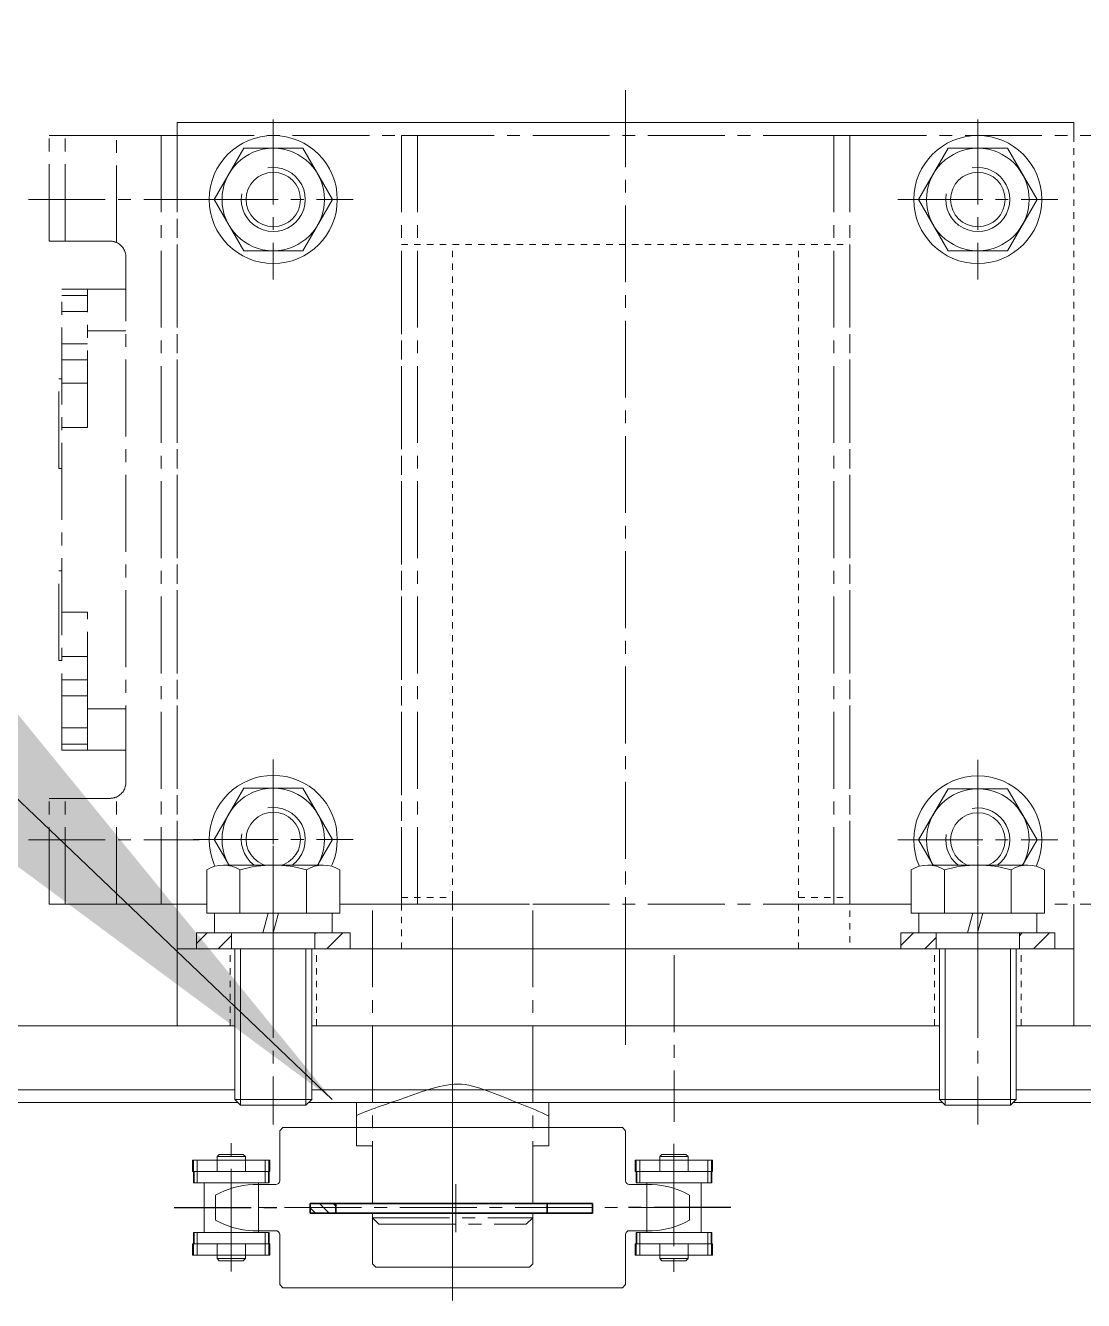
# Model space of a CAD drawing. Header units: millimetres. Extents: x -50460 to 50460, y -35640 to 35640.
# Drawn here: x 32181.4 to 32346.6, y 27731.5 to 27930.6 of the extents above; entities that cross this region are included whole.
import ezdxf

# ---------------------------------------------------------------- set-up
doc = ezdxf.new("R2010")
doc.units = ezdxf.units.MM
doc.set_wipeout_variables(frame=1)
for name, pattern in [('双点画线', [22, 12, -2, 2, -2, 2, -2]), ('点画线', [18, 12, -2, 2, -2]), ('虚线', [2, 1, -1])]:
    doc.linetypes.add(name, pattern=pattern)
for name, color, linetype, lineweight in [('7', 30, '双点画线', 18), ('EB0', 7, 'Continuous', 15), ('中心线层', 1, '点画线', 18), ('剖面线层', 6, 'Continuous', 18), ('尺寸线层', 4, 'Continuous', 18), ('粗实线层', 7, 'Continuous', 15), ('粗实线层_1', 7, 'Continuous', 15), ('细实线层', 3, 'Continuous', 18), ('虚线层', 100, '虚线', 18)]:
    doc.layers.add(name, color=color, linetype=linetype, lineweight=lineweight)
pattern_1 = [(45, (0, 0), (-2.1213, 2.1213), [])]

# ---------------------------------------------------------------- blocks, each defined once
blk = doc.blocks.new('*X776')
at = {"layer": '中心线层'}
for p, q in [((0, 170), (2.5, 170)), ((0, 153.5), (0, 170)), ((2.5, 170), (10.5, 170)), ((2.5, 153.5), (2.5, 170)), ((10.5, 170), (17.5, 170)), ((10.5, 153.29), (10.5, 170)), ((17.5, 170), (20, 170)), ((17.5, 50), (17.5, 170)), ((20, 170), (55, 170)), ((20, 50), (20, 170)), ((55, 170), (57.5, 170)), ((55, 50), (55, 170)), ((57.5, 170), (122.5, 170)), ((57.5, 50), (57.5, 170)), ((122.5, 170), (125, 170)), ((122.5, 50), (122.5, 170)), ((125, 170), (163, 170)), ((125, 50), (125, 170)), ((35, 151.5), (35, 168.5)), ((145, 151.5), (145, 168.5)), ((31.23, 164), (33, 164)), ((31.84, 164.5), (38.16, 164.5)), ((33, 160), (33, 164)), ((26.5, 160), (43.5, 160)), ((29.5, 160), (40.5, 160)), ((136.5, 160), (153.5, 160)), ((139.5, 160), (150.5, 160)), ((0, 153.5), (9.5, 153.5)), ((9.59, 153.5), (9.5, 153.5)), ((9.68, 153.49), (9.59, 153.5)), ((9.77, 153.49), (9.68, 153.49)), ((9.86, 153.47), (9.77, 153.49)), ((9.96, 153.46), (9.86, 153.47)), ((10.05, 153.44), (9.96, 153.46)), ((10.14, 153.42), (10.05, 153.44)), ((10.23, 153.39), (10.14, 153.42)), ((10.32, 153.36), (10.23, 153.39)), ((10.41, 153.33), (10.32, 153.36)), ((10.5, 153.29), (10.41, 153.33)), ((12, 69), (12, 151)), ((2, 146), (12, 146)), ((2, 74), (2, 146)), ((6, 124.41), (6, 146)), ((2, 145.02), (6, 145.02)), ((2, 142.51), (6, 142.51)), ((6, 139.5), (12, 139.5)), ((2, 137.49), (6, 137.49)), ((2, 134.98), (6, 134.98)), ((1.5, 132), (2, 132)), ((1.5, 118), (1.5, 132)), ((2, 131.34), (6, 131.34)), ((2, 124.41), (6, 124.41)), ((1.5, 118), (2, 118)), ((1.5, 102), (2, 102)), ((1.5, 88), (1.5, 102)), ((2, 95.59), (6, 95.59)), ((6, 80.5), (6, 95.59)), ((1.5, 88), (2, 88)), ((2, 88.66), (6, 88.66)), ((2, 85.02), (6, 85.02)), ((2, 82.51), (6, 82.51)), ((6, 80.5), (12, 80.5)), ((6, 74), (6, 80.5)), ((2, 77.49), (6, 77.49)), ((2, 74.98), (6, 74.98)), ((2, 74), (12, 74)), ((35, 51.5), (35, 68.5)), ((145, 51.5), (145, 68.5)), ((0, 66.5), (9.5, 66.5)), ((0, 50), (0, 66.5)), ((2.5, 50), (2.5, 66.5)), ((9.5, 66.5), (9.59, 66.5)), ((9.59, 66.5), (9.68, 66.51)), ((9.68, 66.51), (9.77, 66.51)), ((9.77, 66.51), (9.86, 66.53)), ((9.86, 66.53), (9.96, 66.54)), ((9.96, 66.54), (10.05, 66.56)), ((10.05, 66.56), (10.14, 66.58)), ((10.14, 66.58), (10.23, 66.61)), ((10.23, 66.61), (10.32, 66.64)), ((10.32, 66.64), (10.41, 66.67)), ((10.41, 66.67), (10.5, 66.71)), ((10.5, 50), (10.5, 66.71)), ((26.5, 60), (43.5, 60)), ((29.5, 60), (40.5, 60)), ((33, 56), (33, 60)), ((136.5, 60), (153.5, 60)), ((139.5, 60), (150.5, 60)), ((31.23, 56), (33, 56)), ((31.84, 55.5), (38.16, 55.5)), ((63, 0), (63, 52.5)), ((0, 50), (2.5, 50)), ((2.5, 50), (10.5, 50)), ((10.5, 50), (17.5, 50)), ((17.5, 50), (20, 50)), ((20, 50), (55, 50)), ((47, 50), (63, 50)), ((50.5, 1), (50.5, 50)), ((55, 50), (57.5, 50)), ((57.5, 50), (122.5, 50)), ((63, 50), (79, 50)), ((75.5, 1), (75.5, 50)), ((122.5, 50), (125, 50)), ((125, 50), (163, 50)), ((63, 22), (63, 7.75)), ((51.5, 0), (50.5, 1)), ((50.5, 1), (75.5, 1)), ((51.5, 0), (74.5, 0)), ((74.5, 0), (75.5, 1))]:
    blk.add_line(p, q, dxfattribs=at)
at = {"layer": '中心线层', "linetype": '点画线', "lineweight": 18}
for p, q in [((-3.23, 160), (23.43, 160)), ((-3.23, 60), (23.43, 60))]:
    blk.add_line(p, q, dxfattribs=at)
at = {"layer": '中心线层'}
for centre in [(35, 160), (145, 160), (35, 60), (145, 60)]:
    blk.add_circle(centre, 5.5, dxfattribs=at)
for centre, start, end in [((9.5, 151), 0, 66.4218), ((9.5, 69), 293.5782, 0)]:
    blk.add_arc(centre, 2.5, start, end, dxfattribs=at)
blk = doc.blocks.new('*X777')
at = {"layer": '中心线层', "linetype": '点画线', "lineweight": 18}
for p, q in [((365.4, 0), (365.4, -51.7)), ((365.4, -14.28), (365.4, -50.1))]:
    blk.add_line(p, q, dxfattribs=at)
at = {"layer": '中心线层'}
for p, q in [((400, 0), (400, -26)), ((365.4, -48.8), (365.4, -47.9))]:
    blk.add_line(p, q, dxfattribs=at)
at = {"layer": '尺寸线层', "linetype": 'ByBlock', "lineweight": -2, "ltscale": 0.2}
blk.add_open_spline([(380.4, -25.11), (377.66, -23.77), (373.35, -22.2), (365.94, -19.17), (358.46, -22.21), (352.94, -23.88), (350.4, -25)], degree=3, knots=[0, 0, 0, 0, 1197.149726, 1820.186104, 3043.215525, 4130.510324, 4130.510324, 4130.510324, 4130.510324], dxfattribs=at)
at = {"layer": '粗实线层'}
for p, q in [((800, -11), (0, -11)), ((252.5, -23), (547.5, -23)), ((350.4, -29.75), (350.4, -23)), ((350.4, -23), (355.74, -23)), ((375.52, -23), (380.4, -23)), ((380.4, -29.75), (380.4, -23)), ((352.9, -48.2), (353.4, -48.7)), ((353.4, -48.7), (377.4, -48.7)), ((377.9, -48.2), (377.4, -48.7))]:
    blk.add_line(p, q, dxfattribs=at)
for centre, start, end in [((352.7, -29.95), 359.9999, 90), ((378.1, -29.95), 90, 180)]:
    blk.add_arc(centre, 0.2, start, end, dxfattribs=at)
at = {"layer": '粗实线层_1'}
for p, q in [((350.4, -29.75), (352.7, -29.75)), ((378.1, -29.75), (380.4, -29.75)), ((352.9, -29.9), (352.9, -48.2)), ((377.9, -29.9), (377.9, -48.2))]:
    blk.add_line(p, q, dxfattribs=at)
blk = doc.blocks.new('*X779')
at = {"layer": '剖面线层', "linetype": 'Continuous', "lineweight": 18}
h = blk.add_hatch(dxfattribs=at)
h.set_pattern_fill('无图案', color=256, scale=1.5, angle=135, style=0, pattern_type=0)
h.set_pattern_definition([(135, (0, 0), (-1.06066, -1.06066), [])])
h.paths.add_polyline_path([(-18.75, 0), (-22.25, 0), (-22.75, 0), (-22.75, -1.5), (-18.75, -1.5)], flags=0)
at = {"layer": '中心线层'}
blk.add_line((0, 3), (0, -4.5), dxfattribs=at)
at = {"layer": '粗实线层', "linetype": 'Continuous', "lineweight": 35}
for p, q in [((-22.75, 0), (21.34, 0)), ((-22.75, 0), (-22.75, -1.5)), ((-18.75, 0), (-18.75, -1.5)), ((14.24, 0), (14.24, -1.5)), ((21.34, 0), (21.34, -1.5)), ((-22.75, -1.5), (21.34, -1.5))]:
    blk.add_line(p, q, dxfattribs=at)
blk = doc.blocks.new('*X780')
at = {"layer": '7'}
for p, q in [((-8.9, 0), (-8.9, 20.27)), ((-10.78, 18.27), (-11.13, 17.92)), ((-10.78, 18.27), (-7.04, 18.27)), ((-6.68, 17.92), (-7.04, 18.27)), ((-14.94, 17.38), (-14.94, 15.61)), ((-14.94, 17.38), (-11.13, 17.38)), ((-14.79, 17.38), (-14.79, 15.61)), ((-14.22, 15.61), (-14.22, 17.38)), ((-11.13, 17.92), (-11.13, 15.61)), ((-6.68, 17.92), (-11.13, 17.92)), ((-11.13, 17.38), (-6.68, 17.38)), ((-6.68, 15.61), (-6.68, 17.92)), ((-6.68, 17.38), (-2.87, 17.38)), ((-3.59, 17.38), (-3.59, 15.61)), ((-3.02, 17.38), (-3.02, 15.61)), ((-2.87, 15.61), (-2.87, 17.38)), ((-14.94, 15.61), (-14.81, 15.61)), ((-14.81, 15.61), (-14.81, 13.83)), ((-14.81, 15.61), (-3, 15.61)), ((-14.71, 15.61), (-14.71, 13.83)), ((-14.22, 13.83), (-14.22, 15.61)), ((-3.59, 15.61), (-3.59, 13.83)), ((-3.1, 15.61), (-3.1, 13.83)), ((-3, 13.83), (-3, 15.61)), ((-3, 15.61), (-2.87, 15.61)), ((-14.81, 13.83), (-3, 13.83)), ((-13.16, 13.83), (-13.16, 6.08)), ((-4.65, 6.08), (-4.65, 13.83)), ((-14.81, 6.08), (-14.81, 4.31)), ((-14.81, 6.08), (-3, 6.08)), ((-14.71, 4.31), (-14.71, 6.08)), ((-14.22, 4.31), (-14.22, 6.08)), ((-3.59, 6.08), (-3.59, 4.31)), ((-3.1, 4.31), (-3.1, 6.08)), ((-3, 4.31), (-3, 6.08)), ((-14.94, 4.31), (-14.94, 2.53)), ((-14.94, 4.31), (-14.81, 4.31)), ((-14.81, 4.31), (-3, 4.31)), ((-14.79, 4.31), (-14.79, 2.53)), ((-14.22, 2.53), (-14.22, 4.31)), ((-11.13, 4.31), (-11.13, 2)), ((-6.68, 2), (-6.68, 4.31)), ((-3.59, 4.31), (-3.59, 2.53)), ((-3.02, 4.31), (-3.02, 2.53)), ((-3, 4.31), (-2.87, 4.31)), ((-2.87, 2.53), (-2.87, 4.31)), ((-14.94, 2.53), (-11.13, 2.53)), ((-11.13, 2.53), (-6.68, 2.53)), ((-11.13, 2), (-10.78, 1.64)), ((-11.13, 2), (-8.9, 2)), ((-8.9, 2), (-6.68, 2)), ((-7.04, 1.64), (-6.68, 2)), ((-6.68, 2.53), (-2.87, 2.53)), ((-8.9, 1.64), (-10.78, 1.64)), ((-7.04, 1.64), (-8.9, 1.64))]:
    blk.add_line(p, q, dxfattribs=at)
at = {"layer": '7', "linetype": '双点画线', "lineweight": 25}
blk.add_line((-17.81, 9.96), (0, 9.96), dxfattribs=at)
blk = doc.blocks.new('*X781')
at = {"layer": '7'}
for p, q in [((8.9, 0), (8.9, -20.27)), ((7.04, -1.64), (6.68, -2)), ((7.04, -1.64), (8.9, -1.64)), ((8.9, -1.64), (10.78, -1.64)), ((11.13, -2), (10.78, -1.64)), ((2.87, -2.53), (2.87, -4.31)), ((6.68, -2.53), (2.87, -2.53)), ((3.02, -4.31), (3.02, -2.53)), ((3.59, -4.31), (3.59, -2.53)), ((6.68, -2), (6.68, -4.31)), ((8.9, -2), (6.68, -2)), ((11.13, -2.53), (6.68, -2.53)), ((11.13, -2), (8.9, -2)), ((11.13, -4.31), (11.13, -2)), ((14.94, -2.53), (11.13, -2.53)), ((14.22, -2.53), (14.22, -4.31)), ((14.79, -4.31), (14.79, -2.53)), ((14.94, -4.31), (14.94, -2.53)), ((3, -4.31), (2.87, -4.31)), ((3, -4.31), (3, -6.08)), ((14.81, -4.31), (3, -4.31)), ((3.1, -4.31), (3.1, -6.08)), ((3.59, -6.08), (3.59, -4.31)), ((14.22, -4.31), (14.22, -6.08)), ((14.71, -4.31), (14.71, -6.08)), ((14.81, -6.08), (14.81, -4.31)), ((14.94, -4.31), (14.81, -4.31)), ((14.81, -6.08), (3, -6.08)), ((4.65, -6.08), (4.65, -13.83)), ((13.16, -13.83), (13.16, -6.08)), ((3, -13.83), (3, -15.61)), ((14.81, -13.83), (3, -13.83)), ((3.1, -15.61), (3.1, -13.83)), ((3.59, -15.61), (3.59, -13.83)), ((14.22, -13.83), (14.22, -15.61)), ((14.71, -15.61), (14.71, -13.83)), ((14.81, -15.61), (14.81, -13.83)), ((2.87, -15.61), (2.87, -17.38)), ((3, -15.61), (2.87, -15.61)), ((14.81, -15.61), (3, -15.61)), ((3.02, -17.38), (3.02, -15.61)), ((3.59, -17.38), (3.59, -15.61)), ((6.68, -15.61), (6.68, -17.92)), ((11.13, -17.92), (11.13, -15.61)), ((14.22, -15.61), (14.22, -17.38)), ((14.79, -17.38), (14.79, -15.61)), ((14.94, -15.61), (14.81, -15.61)), ((14.94, -17.38), (14.94, -15.61)), ((6.68, -17.38), (2.87, -17.38)), ((11.13, -17.38), (6.68, -17.38)), ((6.68, -17.92), (7.04, -18.27)), ((6.68, -17.92), (11.13, -17.92)), ((10.78, -18.27), (11.13, -17.92)), ((14.94, -17.38), (11.13, -17.38)), ((10.78, -18.27), (7.04, -18.27))]:
    blk.add_line(p, q, dxfattribs=at)
at = {"layer": '7', "linetype": '双点画线', "lineweight": 25}
blk.add_line((17.81, -9.96), (0, -9.96), dxfattribs=at)
blk = doc.blocks.new('*X782')
at = {"layer": 'EB0'}
for p, q in [((-66.76, -3.18), (-66.76, -10.98)), ((-66.26, -2.68), (-13.26, -2.68)), ((-12.76, -10.98), (-12.76, -3.18)), ((-70.92, -11.58), (-67.36, -11.58)), ((-70.06, -18.78), (-70.06, -11.58)), ((-12.16, -11.58), (-8.6, -11.58)), ((-9.46, -18.78), (-9.46, -11.58)), ((-67.36, -18.78), (-70.92, -18.78)), ((-66.76, -27.18), (-66.76, -19.38)), ((-12.76, -19.38), (-12.76, -27.18)), ((-8.6, -18.78), (-12.16, -18.78)), ((-66.26, -27.68), (-13.26, -27.68))]:
    blk.add_line(p, q, dxfattribs=at)
for centre, start, end in [((-67.36, -10.98), 270, 0), ((-12.16, -10.98), 180, 270), ((-67.36, -19.38), 360, 90), ((-12.16, -19.38), 90, 180)]:
    blk.add_arc(centre, 0.6, start, end, dxfattribs=at)
at = {"layer": '中心线层'}
for p, q in [((-39.76, 0), (-39.76, -29.68)), ((0, -15.18), (-80.03, -15.18))]:
    blk.add_line(p, q, dxfattribs=at)
at = {"layer": '中心线层', "linetype": '点画线', "lineweight": 18}
for p, q in [((-74.32, -20.66), (-74.32, -10.04)), ((-5.2, -20.66), (-5.2, -10.04))]:
    blk.add_line(p, q, dxfattribs=at)
at = {"layer": '粗实线层_1'}
for p, q in [((-66.26, -2.68), (-66.76, -3.18)), ((-12.76, -3.18), (-13.26, -2.68)), ((-76.76, -17.13), (-76.76, -13.23)), ((-2.76, -17.13), (-2.76, -13.23)), ((-66.26, -27.68), (-66.76, -27.18)), ((-12.76, -27.18), (-13.26, -27.68))]:
    blk.add_line(p, q, dxfattribs=at)
for centre, start, end in [((-70.48, -24.27), 91.9478, 119.6084), ((-9.03, -24.27), 60.3916, 88.0522), ((-70.48, -6.09), 240.3916, 268.0522), ((-9.03, -6.09), 271.9478, 299.6084)]:
    blk.add_arc(centre, 12.7, start, end, dxfattribs=at)
blk = doc.blocks.new('*X786')
at = {"layer": '中心线层'}
for p, q in [((70, 149.07), (70, 12)), ((15, 140.5), (15, 123.5)), ((125, 140.5), (125, 123.5)), ((23.5, 132), (6.5, 132)), ((133.5, 132), (116.5, 132)), ((15, 40.5), (15, 23.5)), ((125, 40.5), (125, 23.5)), ((23.5, 32), (6.5, 32)), ((133.5, 32), (116.5, 32)), ((70, 0), (70, 18))]:
    blk.add_line(p, q, dxfattribs=at)
at = {"layer": '中心线层', "linetype": '点画线', "lineweight": 18}
for p, q in [((15, 0.59), (15, 17.29)), ((125, 0.59), (125, 17.29))]:
    blk.add_line(p, q, dxfattribs=at)
at = {"layer": '粗实线层'}
for p, q in [((0, 144), (140, 144)), ((0, 144), (0, 142)), ((140, 144), (140, 142)), ((0, 3), (0, 22)), ((140, 22), (140, 3)), ((0, 15), (140, 15)), ((140, 3), (0, 3))]:
    blk.add_line(p, q, dxfattribs=at)
at = {"layer": '虚线层', "linetype": '虚线', "lineweight": 18}
for p, q in [((0, 22), (0, 142)), ((140, 142), (140, 22)), ((35, 15), (35, 125)), ((35, 125), (105, 125)), ((43, 15), (43, 125)), ((97, 15), (97, 125)), ((105, 125), (105, 15)), ((35, 23), (43, 23)), ((97, 23), (105, 23)), ((8.25, 3), (8.25, 15)), ((21.75, 3), (21.75, 15)), ((118.25, 3), (118.25, 15)), ((131.75, 3), (131.75, 15))]:
    blk.add_line(p, q, dxfattribs=at)
for centre in [(15, 132), (125, 132), (15, 32), (125, 32)]:
    blk.add_circle(centre, 5.5, dxfattribs=at)
blk = doc.blocks.new('*X787')
at = {"layer": '中心线层', "color": 1, "linetype": '点画线', "lineweight": 18}
for p, q in [((0, -12.5), (0, 12.5)), ((-12.5, 0), (12.5, 0))]:
    blk.add_line(p, q, dxfattribs=at)
at = {"layer": '粗实线层_1'}
for radius in [10, 5.25]:
    blk.add_circle((0, 0), radius, dxfattribs=at)
blk = doc.blocks.new('*X788')
at = {"layer": '中心线层', "linetype": '点画线', "lineweight": 18}
for p, q in [((0, 11.24), (0, -11.24)), ((-11.24, 0), (11.24, 0))]:
    blk.add_line(p, q, dxfattribs=at)
at = {"layer": '粗实线层_1'}
for p, q in [((-9.24, 0), (-4.62, 8)), ((4.62, 8), (-4.62, 8)), ((9.24, 0), (4.62, 8)), ((-9.24, 0), (-4.62, -8)), ((9.24, 0), (4.62, -8)), ((4.62, -8), (-4.62, -8))]:
    blk.add_line(p, q, dxfattribs=at)
for radius in [8, 4.25]:
    blk.add_circle((0, 0), radius, dxfattribs=at)
at = {"layer": '细实线层'}
blk.add_arc((0, 0), 5, 170, 100, dxfattribs=at)
blk = doc.blocks.new('*X789')
at = {"layer": '中心线层', "color": 1, "linetype": '点画线', "lineweight": 18}
for p, q in [((0, -12.5), (0, 12.5)), ((-12.5, 0), (12.5, 0))]:
    blk.add_line(p, q, dxfattribs=at)
at = {"layer": '粗实线层_1'}
for radius in [10, 5.25]:
    blk.add_circle((0, 0), radius, dxfattribs=at)
blk = doc.blocks.new('*X790')
at = {"layer": '中心线层', "linetype": '点画线', "lineweight": 18}
for p, q in [((0, 11.24), (0, -11.24)), ((-11.24, 0), (11.24, 0))]:
    blk.add_line(p, q, dxfattribs=at)
at = {"layer": '粗实线层_1'}
for p, q in [((-9.24, 0), (-4.62, 8)), ((4.62, 8), (-4.62, 8)), ((9.24, 0), (4.62, 8)), ((-9.24, 0), (-4.62, -8)), ((9.24, 0), (4.62, -8)), ((4.62, -8), (-4.62, -8))]:
    blk.add_line(p, q, dxfattribs=at)
for radius in [8, 4.25]:
    blk.add_circle((0, 0), radius, dxfattribs=at)
at = {"layer": '细实线层'}
blk.add_arc((0, 0), 5, 170, 100, dxfattribs=at)
blk = doc.blocks.new('*X791')
at = {"layer": '中心线层', "color": 1, "linetype": '点画线', "lineweight": 18}
for p, q in [((0, -12.5), (0, 12.5)), ((-12.5, 0), (12.5, 0))]:
    blk.add_line(p, q, dxfattribs=at)
at = {"layer": '粗实线层_1'}
for radius in [10, 5.25]:
    blk.add_circle((0, 0), radius, dxfattribs=at)
blk = doc.blocks.new('*X792')
at = {"layer": '中心线层', "linetype": '点画线', "lineweight": 18}
for p, q in [((0, 11.24), (0, -11.24)), ((-11.24, 0), (11.24, 0))]:
    blk.add_line(p, q, dxfattribs=at)
at = {"layer": '粗实线层_1'}
for p, q in [((-9.24, 0), (-4.62, 8)), ((4.62, 8), (-4.62, 8)), ((9.24, 0), (4.62, 8)), ((-9.24, 0), (-4.62, -8)), ((9.24, 0), (4.62, -8)), ((4.62, -8), (-4.62, -8))]:
    blk.add_line(p, q, dxfattribs=at)
for radius in [8, 4.25]:
    blk.add_circle((0, 0), radius, dxfattribs=at)
at = {"layer": '细实线层'}
blk.add_arc((0, 0), 5, 170, 100, dxfattribs=at)
blk = doc.blocks.new('*X793')
at = {"layer": '中心线层', "color": 1, "linetype": '点画线', "lineweight": 18}
for p, q in [((0, -12.5), (0, 12.5)), ((-12.5, 0), (12.5, 0))]:
    blk.add_line(p, q, dxfattribs=at)
at = {"layer": '粗实线层_1'}
for radius in [10, 5.25]:
    blk.add_circle((0, 0), radius, dxfattribs=at)
blk = doc.blocks.new('*X794')
at = {"layer": '中心线层', "linetype": '点画线', "lineweight": 18}
for p, q in [((0, 11.24), (0, -11.24)), ((-11.24, 0), (11.24, 0))]:
    blk.add_line(p, q, dxfattribs=at)
at = {"layer": '粗实线层_1'}
for p, q in [((-9.24, 0), (-4.62, 8)), ((4.62, 8), (-4.62, 8)), ((9.24, 0), (4.62, 8)), ((-9.24, 0), (-4.62, -8)), ((9.24, 0), (4.62, -8)), ((4.62, -8), (-4.62, -8))]:
    blk.add_line(p, q, dxfattribs=at)
for radius in [8, 4.25]:
    blk.add_circle((0, 0), radius, dxfattribs=at)
at = {"layer": '细实线层'}
blk.add_arc((0, 0), 5, 170, 100, dxfattribs=at)
blk = doc.blocks.new('*X795')
at = {"layer": '中心线层', "linetype": '点画线', "lineweight": 18}
blk.add_line((0, 10.5), (0, -33), dxfattribs=at)
at = {"layer": '粗实线层'}
for p, q in [((-10.39, 6.73), (-10.39, 0)), ((7.79, 7.5), (-7.79, 7.5)), ((-5.2, 6.73), (-5.2, 0)), ((5.2, 6.73), (5.2, 0)), ((10.39, 6.73), (10.39, 0)), ((10.39, 0), (-10.39, 0)), ((6, 0), (-6, 0)), ((-6, 0), (-6, -29.1)), ((6, 0), (6, -29.1)), ((6, -1.75), (-6, -1.75)), ((-5.1, -30), (-6, -29.1)), ((6, -29.1), (-6, -29.1)), ((5.1, -30), (6, -29.1)), ((5.1, -30), (-5.1, -30))]:
    blk.add_line(p, q, dxfattribs=at)
for centre, radius, start, end in [((-7.79, 2.71), 4.79, 57.1328, 122.8672), ((0, -10.5), 18, 73.2213, 106.7787), ((7.79, 2.71), 4.79, 57.1328, 122.8672)]:
    blk.add_arc(centre, radius, start, end, dxfattribs=at)
at = {"layer": '细实线层'}
for p, q in [((-6, 0), (-5.1, -1.75)), ((6, 0), (5.1, -1.75)), ((-5.1, -1.75), (-5.1, -30)), ((5.1, -1.75), (5.1, -30))]:
    blk.add_line(p, q, dxfattribs=at)
blk = doc.blocks.new('*X796')
at = {"layer": '中心线层', "linetype": '点画线', "lineweight": 18}
blk.add_line((0, 3), (0, -6.1), dxfattribs=at)
at = {"layer": '粗实线层_1'}
for p, q in [((-9.2, 0), (9.2, 0)), ((-9.2, 0), (-9.2, -3.1)), ((-0.8, 0), (-1.63, -3.1)), ((0.8, 0), (0.69, -0.4)), ((9.2, 0), (9.2, -3.1)), ((0.69, -0.4), (-0.03, -3.1)), ((-9.2, -3.1), (9.2, -3.1))]:
    blk.add_line(p, q, dxfattribs=at)
blk = doc.blocks.new('*X797')
at = {"layer": '剖面线层', "linetype": 'Continuous', "lineweight": 18}
h = blk.add_hatch(dxfattribs=at)
h.set_pattern_fill('无图案', color=256, scale=3, angle=45, style=0, pattern_type=0)
h.set_pattern_definition(pattern_1)
h.paths.add_polyline_path([(-12, 0), (-12, -1.25), (-12, -2.5), (-6.5, -2.5), (-6.5, 0)], flags=0)
h = blk.add_hatch(dxfattribs=at)
h.set_pattern_fill('无图案', color=256, scale=3, angle=45, style=0, pattern_type=0)
h.set_pattern_definition(pattern_1)
h.paths.add_polyline_path([(6.5, 0), (6.5, -1.25), (6.5, -2.5), (12, -2.5), (12, 0)], flags=0)
at = {"layer": '中心线层', "color": 1, "linetype": '点画线', "lineweight": 18}
blk.add_line((0, 6), (0, -8.5), dxfattribs=at)
at = {"layer": '粗实线层_1'}
for p, q in [((12, 0), (-12, 0)), ((-12, 0), (-12, -2.5)), ((-6.5, 0), (-6.5, -2.5)), ((6.5, -2.5), (6.5, 0)), ((12, -2.5), (12, 0)), ((-12, -2.5), (12, -2.5))]:
    blk.add_line(p, q, dxfattribs=at)
blk = doc.blocks.new('*X798')
at = {"layer": '中心线层', "linetype": '点画线', "lineweight": 18}
blk.add_line((0, 10.5), (0, -33), dxfattribs=at)
at = {"layer": '粗实线层'}
for p, q in [((-10.39, 6.73), (-10.39, 0)), ((-7.79, 7.5), (7.79, 7.5)), ((-5.2, 6.73), (-5.2, 0)), ((5.2, 6.73), (5.2, 0)), ((10.39, 6.73), (10.39, 0)), ((-10.39, 0), (10.39, 0)), ((-6, 0), (6, 0)), ((-6, 0), (-6, -29.1)), ((6, 0), (6, -29.1)), ((-6, -1.75), (6, -1.75)), ((-5.1, -30), (-6, -29.1)), ((-6, -29.1), (6, -29.1)), ((5.1, -30), (6, -29.1)), ((-5.1, -30), (5.1, -30))]:
    blk.add_line(p, q, dxfattribs=at)
for centre, radius, start, end in [((-7.79, 2.71), 4.79, 57.1328, 122.8672), ((0, -10.5), 18, 73.2213, 106.7787), ((7.79, 2.71), 4.79, 57.1328, 122.8672)]:
    blk.add_arc(centre, radius, start, end, dxfattribs=at)
at = {"layer": '细实线层'}
for p, q in [((-6, 0), (-5.1, -1.75)), ((6, 0), (5.1, -1.75)), ((-5.1, -1.75), (-5.1, -30)), ((5.1, -1.75), (5.1, -30))]:
    blk.add_line(p, q, dxfattribs=at)
blk = doc.blocks.new('*X799')
at = {"layer": '剖面线层', "linetype": 'Continuous', "lineweight": 18}
h = blk.add_hatch(dxfattribs=at)
h.set_pattern_fill('无图案', color=256, scale=3, angle=45, style=0, pattern_type=0)
h.set_pattern_definition(pattern_1)
h.paths.add_polyline_path([(-12, 0), (-12, -1.25), (-12, -2.5), (-6.5, -2.5), (-6.5, 0)], flags=0)
h = blk.add_hatch(dxfattribs=at)
h.set_pattern_fill('无图案', color=256, scale=3, angle=45, style=0, pattern_type=0)
h.set_pattern_definition(pattern_1)
h.paths.add_polyline_path([(6.5, 0), (6.5, -1.25), (6.5, -2.5), (12, -2.5), (12, 0)], flags=0)
at = {"layer": '中心线层', "color": 1, "linetype": '点画线', "lineweight": 18}
blk.add_line((0, 6), (0, -8.5), dxfattribs=at)
at = {"layer": '粗实线层_1'}
for p, q in [((12, 0), (-12, 0)), ((-12, 0), (-12, -2.5)), ((-6.5, 0), (-6.5, -2.5)), ((6.5, -2.5), (6.5, 0)), ((12, -2.5), (12, 0)), ((-12, -2.5), (12, -2.5))]:
    blk.add_line(p, q, dxfattribs=at)
blk = doc.blocks.new('*X800')
at = {"layer": '中心线层', "linetype": '点画线', "lineweight": 18}
blk.add_line((0, 3), (0, -6.1), dxfattribs=at)
at = {"layer": '粗实线层_1'}
for p, q in [((-9.2, 0), (9.2, 0)), ((-9.2, 0), (-9.2, -3.1)), ((-0.8, 0), (-1.63, -3.1)), ((0.8, 0), (0.69, -0.4)), ((9.2, 0), (9.2, -3.1)), ((0.69, -0.4), (-0.03, -3.1)), ((-9.2, -3.1), (9.2, -3.1))]:
    blk.add_line(p, q, dxfattribs=at)
blk = doc.blocks.new('*X785')
at = {"layer": '粗实线层'}
blk.add_blockref('*X786', (-125, -3), dxfattribs=at)
for points in [[(-100, 129), (-100, 129.05), (-100, 129.11), (-100, 129.16), (-100, 129.21), (-100, 129.26), (-100.01, 129.32), (-100.01, 129.37), (-100.01, 129.42), (-100.01, 129.47), (-100.01, 129.53), (-100.02, 129.58), (-100.02, 129.63), (-100.02, 129.68), (-100.03, 129.74), (-100.03, 129.79), (-100.04, 129.84), (-100.04, 129.9), (-100.04, 129.95), (-100.05, 130), (-100.06, 130.05), (-100.06, 130.1), (-100.07, 130.16), (-100.07, 130.21), (-100.08, 130.26), (-100.09, 130.31), (-100.09, 130.37), (-100.1, 130.42), (-100.11, 130.47), (-100.12, 130.52), (-100.12, 130.57), (-100.12, 130.57), (-100.21, 131.04), (-100.32, 131.5), (-100.44, 131.95), (-100.59, 132.4), (-100.76, 132.84), (-100.96, 133.27), (-101.17, 133.69), (-101.4, 134.1), (-101.65, 134.5), (-101.91, 134.88), (-102.2, 135.26), (-102.5, 135.62), (-102.82, 135.96), (-103.16, 136.29), (-103.51, 136.61), (-103.87, 136.9), (-104.25, 137.18), (-104.65, 137.45), (-105.05, 137.69), (-105.46, 137.91), (-105.89, 138.12), (-106.32, 138.3), (-106.76, 138.46), (-107.21, 138.6), (-107.67, 138.72), (-108.13, 138.82), (-108.59, 138.9), (-109.06, 138.96), (-109.53, 138.99), (-110, 139), (-110, 139), (-110.47, 138.99), (-110.94, 138.96), (-111.41, 138.9), (-111.87, 138.82), (-112.33, 138.72), (-112.79, 138.6), (-113.24, 138.46), (-113.68, 138.3), (-114.11, 138.12), (-114.54, 137.91), (-114.95, 137.69), (-115.35, 137.45), (-115.75, 137.18), (-116.13, 136.9), (-116.49, 136.61), (-116.84, 136.29), (-117.18, 135.96), (-117.5, 135.62), (-117.8, 135.26), (-118.09, 134.88), (-118.35, 134.5), (-118.6, 134.1), (-118.83, 133.69), (-119.04, 133.27), (-119.24, 132.84), (-119.41, 132.4), (-119.56, 131.95), (-119.68, 131.5), (-119.79, 131.04), (-119.88, 130.57), (-119.88, 130.57), (-119.88, 130.52), (-119.89, 130.47), (-119.9, 130.42), (-119.91, 130.37), (-119.91, 130.31), (-119.92, 130.26), (-119.93, 130.21), (-119.93, 130.16), (-119.94, 130.1), (-119.94, 130.05), (-119.95, 130), (-119.96, 129.95), (-119.96, 129.9), (-119.96, 129.84), (-119.97, 129.79), (-119.97, 129.74), (-119.98, 129.68), (-119.98, 129.63), (-119.98, 129.58), (-119.99, 129.53), (-119.99, 129.47), (-119.99, 129.42), (-119.99, 129.37), (-119.99, 129.32), (-120, 129.26), (-120, 129.21), (-120, 129.16), (-120, 129.11), (-120, 129.05), (-120, 129), (-120, 129), (-119.99, 128.48), (-119.95, 127.95), (-119.88, 127.44), (-119.78, 126.92), (-119.66, 126.41), (-119.51, 125.91), (-119.34, 125.42), (-119.14, 124.93), (-118.91, 124.46), (-118.66, 124), (-118.39, 123.55), (-118.09, 123.12), (-117.77, 122.71), (-117.43, 122.31), (-117.07, 121.93), (-116.69, 121.57), (-116.29, 121.23), (-115.88, 120.91), (-115.45, 120.61), (-115, 120.34), (-114.54, 120.09), (-114.07, 119.86), (-113.58, 119.66), (-113.09, 119.49), (-112.59, 119.34), (-112.08, 119.22), (-111.56, 119.12), (-111.05, 119.05), (-110.52, 119.01), (-110, 119), (-110, 119), (-109.48, 119.01), (-108.95, 119.05), (-108.44, 119.12), (-107.92, 119.22), (-107.41, 119.34), (-106.91, 119.49), (-106.42, 119.66), (-105.93, 119.86), (-105.46, 120.09), (-105, 120.34), (-104.55, 120.61), (-104.12, 120.91), (-103.71, 121.23), (-103.31, 121.57), (-102.93, 121.93), (-102.57, 122.31), (-102.23, 122.71), (-101.91, 123.12), (-101.61, 123.55), (-101.34, 124), (-101.09, 124.46), (-100.86, 124.93), (-100.66, 125.42), (-100.49, 125.91), (-100.34, 126.41), (-100.22, 126.92), (-100.12, 127.44), (-100.05, 127.95), (-100.01, 128.48)], [(10, 129), (10, 129.05), (10, 129.11), (10, 129.16), (10, 129.21), (10, 129.26), (9.99, 129.32), (9.99, 129.37), (9.99, 129.42), (9.99, 129.47), (9.99, 129.53), (9.98, 129.58), (9.98, 129.63), (9.98, 129.68), (9.97, 129.74), (9.97, 129.79), (9.96, 129.84), (9.96, 129.9), (9.96, 129.95), (9.95, 130), (9.94, 130.05), (9.94, 130.1), (9.93, 130.16), (9.93, 130.21), (9.92, 130.26), (9.91, 130.31), (9.91, 130.37), (9.9, 130.42), (9.89, 130.47), (9.88, 130.52), (9.88, 130.57), (9.88, 130.57), (9.79, 131.04), (9.68, 131.5), (9.56, 131.95), (9.41, 132.4), (9.24, 132.84), (9.04, 133.27), (8.83, 133.69), (8.6, 134.1), (8.35, 134.5), (8.09, 134.88), (7.8, 135.26), (7.5, 135.62), (7.18, 135.96), (6.84, 136.29), (6.49, 136.61), (6.13, 136.9), (5.75, 137.18), (5.35, 137.45), (4.95, 137.69), (4.54, 137.91), (4.11, 138.12), (3.68, 138.3), (3.24, 138.46), (2.79, 138.6), (2.33, 138.72), (1.87, 138.82), (1.41, 138.9), (0.94, 138.96), (0.47, 138.99), (0, 139), (0, 139), (-0.47, 138.99), (-0.94, 138.96), (-1.41, 138.9), (-1.87, 138.82), (-2.33, 138.72), (-2.79, 138.6), (-3.24, 138.46), (-3.68, 138.3), (-4.11, 138.12), (-4.54, 137.91), (-4.95, 137.69), (-5.35, 137.45), (-5.75, 137.18), (-6.13, 136.9), (-6.49, 136.61), (-6.84, 136.29), (-7.18, 135.96), (-7.5, 135.62), (-7.8, 135.26), (-8.09, 134.88), (-8.35, 134.5), (-8.6, 134.1), (-8.83, 133.69), (-9.04, 133.27), (-9.24, 132.84), (-9.41, 132.4), (-9.56, 131.95), (-9.68, 131.5), (-9.79, 131.04), (-9.88, 130.57), (-9.88, 130.57), (-9.88, 130.52), (-9.89, 130.47), (-9.9, 130.42), (-9.91, 130.37), (-9.91, 130.31), (-9.92, 130.26), (-9.93, 130.21), (-9.93, 130.16), (-9.94, 130.1), (-9.94, 130.05), (-9.95, 130), (-9.96, 129.95), (-9.96, 129.9), (-9.96, 129.84), (-9.97, 129.79), (-9.97, 129.74), (-9.98, 129.68), (-9.98, 129.63), (-9.98, 129.58), (-9.99, 129.53), (-9.99, 129.47), (-9.99, 129.42), (-9.99, 129.37), (-9.99, 129.32), (-10, 129.26), (-10, 129.21), (-10, 129.16), (-10, 129.11), (-10, 129.05), (-10, 129), (-10, 129), (-9.99, 128.48), (-9.95, 127.95), (-9.88, 127.44), (-9.78, 126.92), (-9.66, 126.41), (-9.51, 125.91), (-9.34, 125.42), (-9.14, 124.93), (-8.91, 124.46), (-8.66, 124), (-8.39, 123.55), (-8.09, 123.12), (-7.77, 122.71), (-7.43, 122.31), (-7.07, 121.93), (-6.69, 121.57), (-6.29, 121.23), (-5.88, 120.91), (-5.45, 120.61), (-5, 120.34), (-4.54, 120.09), (-4.07, 119.86), (-3.58, 119.66), (-3.09, 119.49), (-2.59, 119.34), (-2.08, 119.22), (-1.56, 119.12), (-1.05, 119.05), (-0.52, 119.01), (0, 119), (0, 119), (0.52, 119.01), (1.05, 119.05), (1.56, 119.12), (2.08, 119.22), (2.59, 119.34), (3.09, 119.49), (3.58, 119.66), (4.07, 119.86), (4.54, 120.09), (5, 120.34), (5.45, 120.61), (5.88, 120.91), (6.29, 121.23), (6.69, 121.57), (7.07, 121.93), (7.43, 122.31), (7.77, 122.71), (8.09, 123.12), (8.39, 123.55), (8.66, 124), (8.91, 124.46), (9.14, 124.93), (9.34, 125.42), (9.51, 125.91), (9.66, 126.41), (9.78, 126.92), (9.88, 127.44), (9.95, 127.95), (9.99, 128.48)], [(-100, 29.09), (-100, 29.15), (-100, 29.2), (-100, 29.25), (-100, 29.31), (-100, 29.36), (-100.01, 29.41), (-100.01, 29.46), (-100.01, 29.52), (-100.01, 29.57), (-100.01, 29.62), (-100.02, 29.67), (-100.02, 29.73), (-100.02, 29.78), (-100.03, 29.83), (-100.03, 29.88), (-100.04, 29.94), (-100.04, 29.99), (-100.04, 30.04), (-100.05, 30.09), (-100.06, 30.15), (-100.06, 30.2), (-100.07, 30.25), (-100.07, 30.3), (-100.08, 30.36), (-100.09, 30.41), (-100.09, 30.46), (-100.1, 30.51), (-100.11, 30.57), (-100.12, 30.62), (-100.12, 30.67), (-100.12, 30.67), (-100.21, 31.13), (-100.32, 31.59), (-100.44, 32.04), (-100.59, 32.49), (-100.76, 32.93), (-100.96, 33.36), (-101.17, 33.78), (-101.4, 34.19), (-101.65, 34.59), (-101.91, 34.98), (-102.2, 35.35), (-102.5, 35.71), (-102.82, 36.06), (-103.16, 36.39), (-103.51, 36.7), (-103.87, 37), (-104.25, 37.28), (-104.65, 37.54), (-105.05, 37.78), (-105.46, 38.01), (-105.89, 38.21), (-106.32, 38.39), (-106.76, 38.56), (-107.21, 38.7), (-107.67, 38.82), (-108.13, 38.92), (-108.59, 39), (-109.06, 39.05), (-109.53, 39.08), (-110, 39.09), (-110, 39.09), (-110.47, 39.08), (-110.94, 39.05), (-111.41, 39), (-111.87, 38.92), (-112.33, 38.82), (-112.79, 38.7), (-113.24, 38.56), (-113.68, 38.39), (-114.11, 38.21), (-114.54, 38.01), (-114.95, 37.78), (-115.35, 37.54), (-115.75, 37.28), (-116.13, 37), (-116.49, 36.7), (-116.84, 36.39), (-117.18, 36.06), (-117.5, 35.71), (-117.8, 35.35), (-118.09, 34.98), (-118.35, 34.59), (-118.6, 34.19), (-118.83, 33.78), (-119.04, 33.36), (-119.24, 32.93), (-119.41, 32.49), (-119.56, 32.04), (-119.68, 31.59), (-119.79, 31.13), (-119.88, 30.67), (-119.88, 30.67), (-119.88, 30.62), (-119.89, 30.57), (-119.9, 30.51), (-119.91, 30.46), (-119.91, 30.41), (-119.92, 30.36), (-119.93, 30.3), (-119.93, 30.25), (-119.94, 30.2), (-119.94, 30.15), (-119.95, 30.09), (-119.96, 30.04), (-119.96, 29.99), (-119.96, 29.94), (-119.97, 29.88), (-119.97, 29.83), (-119.98, 29.78), (-119.98, 29.73), (-119.98, 29.67), (-119.99, 29.62), (-119.99, 29.57), (-119.99, 29.52), (-119.99, 29.46), (-119.99, 29.41), (-120, 29.36), (-120, 29.31), (-120, 29.25), (-120, 29.2), (-120, 29.15), (-120, 29.09), (-120, 29.09), (-119.99, 28.57), (-119.95, 28.05), (-119.88, 27.53), (-119.78, 27.02), (-119.66, 26.51), (-119.51, 26), (-119.34, 25.51), (-119.14, 25.03), (-118.91, 24.56), (-118.66, 24.09), (-118.39, 23.65), (-118.09, 23.22), (-117.77, 22.8), (-117.43, 22.4), (-117.07, 22.02), (-116.69, 21.66), (-116.29, 21.32), (-115.88, 21), (-115.45, 20.71), (-115, 20.43), (-114.54, 20.18), (-114.07, 19.96), (-113.58, 19.76), (-113.09, 19.58), (-112.59, 19.44), (-112.08, 19.31), (-111.56, 19.22), (-111.05, 19.15), (-110.52, 19.11), (-110, 19.09), (-110, 19.09), (-109.48, 19.11), (-108.95, 19.15), (-108.44, 19.22), (-107.92, 19.31), (-107.41, 19.44), (-106.91, 19.58), (-106.42, 19.76), (-105.93, 19.96), (-105.46, 20.18), (-105, 20.43), (-104.55, 20.71), (-104.12, 21), (-103.71, 21.32), (-103.31, 21.66), (-102.93, 22.02), (-102.57, 22.4), (-102.23, 22.8), (-101.91, 23.22), (-101.61, 23.65), (-101.34, 24.09), (-101.09, 24.56), (-100.86, 25.03), (-100.66, 25.51), (-100.49, 26), (-100.34, 26.51), (-100.22, 27.02), (-100.12, 27.53), (-100.05, 28.05), (-100.01, 28.57)], [(10, 29), (10, 29.05), (10, 29.11), (10, 29.16), (10, 29.21), (10, 29.26), (9.99, 29.32), (9.99, 29.37), (9.99, 29.42), (9.99, 29.47), (9.99, 29.53), (9.98, 29.58), (9.98, 29.63), (9.98, 29.68), (9.97, 29.74), (9.97, 29.79), (9.96, 29.84), (9.96, 29.9), (9.96, 29.95), (9.95, 30), (9.94, 30.05), (9.94, 30.1), (9.93, 30.16), (9.93, 30.21), (9.92, 30.26), (9.91, 30.31), (9.91, 30.37), (9.9, 30.42), (9.89, 30.47), (9.88, 30.52), (9.88, 30.57), (9.88, 30.57), (9.79, 31.04), (9.68, 31.5), (9.56, 31.95), (9.41, 32.4), (9.24, 32.84), (9.04, 33.27), (8.83, 33.69), (8.6, 34.1), (8.35, 34.5), (8.09, 34.88), (7.8, 35.26), (7.5, 35.62), (7.18, 35.96), (6.84, 36.29), (6.49, 36.61), (6.13, 36.9), (5.75, 37.18), (5.35, 37.45), (4.95, 37.69), (4.54, 37.91), (4.11, 38.12), (3.68, 38.3), (3.24, 38.46), (2.79, 38.6), (2.33, 38.72), (1.87, 38.82), (1.41, 38.9), (0.94, 38.96), (0.47, 38.99), (0, 39), (0, 39), (-0.47, 38.99), (-0.94, 38.96), (-1.41, 38.9), (-1.87, 38.82), (-2.33, 38.72), (-2.79, 38.6), (-3.24, 38.46), (-3.68, 38.3), (-4.11, 38.12), (-4.54, 37.91), (-4.95, 37.69), (-5.35, 37.45), (-5.75, 37.18), (-6.13, 36.9), (-6.49, 36.61), (-6.84, 36.29), (-7.18, 35.96), (-7.5, 35.62), (-7.8, 35.26), (-8.09, 34.88), (-8.35, 34.5), (-8.6, 34.1), (-8.83, 33.69), (-9.04, 33.27), (-9.24, 32.84), (-9.41, 32.4), (-9.56, 31.95), (-9.68, 31.5), (-9.79, 31.04), (-9.88, 30.57), (-9.88, 30.57), (-9.88, 30.52), (-9.89, 30.47), (-9.9, 30.42), (-9.91, 30.37), (-9.91, 30.31), (-9.92, 30.26), (-9.93, 30.21), (-9.93, 30.16), (-9.94, 30.1), (-9.94, 30.05), (-9.95, 30), (-9.96, 29.95), (-9.96, 29.9), (-9.96, 29.84), (-9.97, 29.79), (-9.97, 29.74), (-9.98, 29.68), (-9.98, 29.63), (-9.98, 29.58), (-9.99, 29.53), (-9.99, 29.47), (-9.99, 29.42), (-9.99, 29.37), (-9.99, 29.32), (-10, 29.26), (-10, 29.21), (-10, 29.16), (-10, 29.11), (-10, 29.05), (-10, 29), (-10, 29), (-9.99, 28.48), (-9.95, 27.95), (-9.88, 27.44), (-9.78, 26.92), (-9.66, 26.41), (-9.51, 25.91), (-9.34, 25.42), (-9.14, 24.93), (-8.91, 24.46), (-8.66, 24), (-8.39, 23.55), (-8.09, 23.12), (-7.77, 22.71), (-7.43, 22.31), (-7.07, 21.93), (-6.69, 21.57), (-6.29, 21.23), (-5.88, 20.91), (-5.45, 20.61), (-5, 20.34), (-4.54, 20.09), (-4.07, 19.86), (-3.58, 19.66), (-3.09, 19.49), (-2.59, 19.34), (-2.08, 19.22), (-1.56, 19.12), (-1.05, 19.05), (-0.52, 19.01), (0, 19), (0, 19), (0.52, 19.01), (1.05, 19.05), (1.56, 19.12), (2.08, 19.22), (2.59, 19.34), (3.09, 19.49), (3.58, 19.66), (4.07, 19.86), (4.54, 20.09), (5, 20.34), (5.45, 20.61), (5.88, 20.91), (6.29, 21.23), (6.69, 21.57), (7.07, 21.93), (7.43, 22.31), (7.77, 22.71), (8.09, 23.12), (8.39, 23.55), (8.66, 24), (8.91, 24.46), (9.14, 24.93), (9.34, 25.42), (9.51, 25.91), (9.66, 26.41), (9.78, 26.92), (9.88, 27.44), (9.95, 27.95), (9.99, 28.48)]]:
    blk.add_wipeout(points).dxf.layer = '粗实线层_1'
at = {"layer": '粗实线层_1'}
for name, p in [('*X787', (-110, 129)), ('*X789', (0, 129)), ('*X793', (-110, 29.09)), ('*X791', (0, 29))]:
    blk.add_blockref(name, p, dxfattribs=at)
for points in [[(-100.76, 129), (-101.59, 130.44), (-101.59, 130.44), (-103.07, 133), (-103.07, 133), (-105.38, 137), (-105.38, 137), (-110, 137), (-110, 137), (-114.62, 137), (-114.62, 137), (-116.93, 133), (-116.93, 133), (-118.41, 130.44), (-118.41, 130.44), (-119.24, 129), (-119.24, 129), (-116.93, 125), (-116.93, 125), (-114.62, 121), (-114.62, 121), (-110, 121), (-110, 121), (-105.38, 121), (-105.38, 121), (-103.07, 125), (-103.07, 125)], [(9.24, 129), (8.41, 130.44), (8.41, 130.44), (6.93, 133), (6.93, 133), (4.62, 137), (4.62, 137), (0, 137), (0, 137), (-4.62, 137), (-4.62, 137), (-6.93, 133), (-6.93, 133), (-8.41, 130.44), (-8.41, 130.44), (-9.24, 129), (-9.24, 129), (-6.93, 125), (-6.93, 125), (-4.62, 121), (-4.62, 121), (0, 121), (0, 121), (4.62, 121), (4.62, 121), (6.93, 125), (6.93, 125)], [(-100.76, 29.09), (-101.59, 30.53), (-101.59, 30.53), (-103.07, 33.09), (-103.07, 33.09), (-105.38, 37.09), (-105.38, 37.09), (-110, 37.09), (-110, 37.09), (-114.62, 37.09), (-114.62, 37.09), (-116.93, 33.09), (-116.93, 33.09), (-118.41, 30.53), (-118.41, 30.53), (-119.24, 29.09), (-119.24, 29.09), (-116.93, 25.09), (-116.93, 25.09), (-114.62, 21.09), (-114.62, 21.09), (-110, 21.09), (-110, 21.09), (-105.38, 21.09), (-105.38, 21.09), (-103.07, 25.09), (-103.07, 25.09)], [(9.24, 29), (8.41, 30.44), (8.41, 30.44), (6.93, 33), (6.93, 33), (4.62, 37), (4.62, 37), (0, 37), (0, 37), (-4.62, 37), (-4.62, 37), (-6.93, 33), (-6.93, 33), (-8.41, 30.44), (-8.41, 30.44), (-9.24, 29), (-9.24, 29), (-6.93, 25), (-6.93, 25), (-4.62, 21), (-4.62, 21), (0, 21), (0, 21), (4.62, 21), (4.62, 21), (6.93, 25), (6.93, 25)]]:
    blk.add_wipeout(points).dxf.layer = '粗实线层_1'
for name, p in [('*X788', (-110, 129)), ('*X790', (0, 129)), ('*X794', (-110, 29.09)), ('*X792', (0, 29))]:
    blk.add_blockref(name, p, dxfattribs=at)
for points in [[(-110, -12.41), (-108.66, -12.41), (-108.66, -12.41), (-104.9, -12.41), (-104.9, -12.41), (-104, -11.51), (-104, -11.51), (-104, 15.84), (-104, 15.84), (-104, 17.59), (-104, 17.59), (-99.61, 17.59), (-99.61, 17.59), (-99.61, 24.33), (-99.61, 24.33), (-99.69, 24.38), (-99.76, 24.42), (-99.84, 24.47), (-99.92, 24.52), (-100, 24.56), (-100.09, 24.6), (-100.17, 24.64), (-100.25, 24.68), (-100.33, 24.71), (-100.42, 24.75), (-100.5, 24.78), (-100.59, 24.81), (-100.68, 24.84), (-100.76, 24.87), (-100.85, 24.9), (-100.94, 24.92), (-101.03, 24.95), (-101.12, 24.97), (-101.21, 24.99), (-101.3, 25.01), (-101.39, 25.02), (-101.48, 25.04), (-101.57, 25.05), (-101.66, 25.06), (-101.75, 25.07), (-101.84, 25.08), (-101.93, 25.09), (-102.02, 25.09), (-102.11, 25.09), (-102.21, 25.09), (-102.21, 25.09), (-108.66, 25.09), (-108.66, 25.09), (-110, 25.09), (-110, 25.09), (-117.79, 25.09), (-117.79, 25.09), (-117.89, 25.09), (-117.98, 25.09), (-118.07, 25.09), (-118.16, 25.08), (-118.25, 25.07), (-118.34, 25.06), (-118.43, 25.05), (-118.52, 25.04), (-118.61, 25.02), (-118.7, 25.01), (-118.79, 24.99), (-118.88, 24.97), (-118.97, 24.95), (-119.06, 24.92), (-119.15, 24.9), (-119.24, 24.87), (-119.32, 24.84), (-119.41, 24.81), (-119.5, 24.78), (-119.58, 24.75), (-119.67, 24.71), (-119.75, 24.68), (-119.83, 24.64), (-119.91, 24.6), (-120, 24.56), (-120.08, 24.52), (-120.16, 24.47), (-120.24, 24.42), (-120.31, 24.38), (-120.39, 24.33), (-120.39, 24.33), (-120.39, 17.59), (-120.39, 17.59), (-116, 17.59), (-116, 17.59), (-116, 15.84), (-116, 15.84), (-116, -11.51), (-116, -11.51), (-115.1, -12.41), (-115.1, -12.41)], [(0, -12.41), (-1.34, -12.41), (-1.34, -12.41), (-5.1, -12.41), (-5.1, -12.41), (-6, -11.51), (-6, -11.51), (-6, 15.84), (-6, 15.84), (-6, 17.59), (-6, 17.59), (-10.39, 17.59), (-10.39, 17.59), (-10.39, 24.33), (-7.79, 25.09), (-7.89, 25.09), (-7.98, 25.09), (-8.07, 25.09), (-8.16, 25.08), (-8.25, 25.07), (-8.34, 25.06), (-8.43, 25.05), (-8.52, 25.04), (-8.61, 25.02), (-8.7, 25.01), (-8.79, 24.99), (-8.88, 24.97), (-8.97, 24.95), (-9.06, 24.92), (-9.15, 24.9), (-9.24, 24.87), (-9.32, 24.84), (-9.41, 24.81), (-9.5, 24.78), (-9.58, 24.75), (-9.67, 24.71), (-9.75, 24.68), (-9.83, 24.64), (-9.91, 24.6), (-10, 24.56), (-10.08, 24.52), (-10.16, 24.47), (-10.24, 24.42), (-10.31, 24.38), (-10.39, 24.33), (-7.79, 25.09), (-1.34, 25.09), (-1.34, 25.09), (0, 25.09), (0, 25.09), (7.79, 25.09), (10.39, 24.33), (10.31, 24.38), (10.24, 24.42), (10.16, 24.47), (10.08, 24.52), (10, 24.56), (9.91, 24.6), (9.83, 24.64), (9.75, 24.68), (9.67, 24.71), (9.58, 24.75), (9.5, 24.78), (9.41, 24.81), (9.32, 24.84), (9.24, 24.87), (9.15, 24.9), (9.06, 24.92), (8.97, 24.95), (8.88, 24.97), (8.79, 24.99), (8.7, 25.01), (8.61, 25.02), (8.52, 25.04), (8.43, 25.05), (8.34, 25.06), (8.25, 25.07), (8.16, 25.08), (8.07, 25.09), (7.98, 25.09), (7.89, 25.09), (7.79, 25.09), (10.39, 24.33), (10.39, 17.59), (10.39, 17.59), (6, 17.59), (6, 17.59), (6, 15.84), (6, 15.84), (6, -11.51), (6, -11.51), (5.1, -12.41), (5.1, -12.41)]]:
    blk.add_wipeout(points).dxf.layer = '粗实线层'
at = {"layer": '粗实线层'}
for name, p in [('*X795', (-110, 17.59)), ('*X798', (0, 17.59))]:
    blk.add_blockref(name, p, dxfattribs=at)
for points in [[(-100.8, 17.59), (-100.8, 15.34), (-100.8, 15.34), (-100.8, 14.49), (-100.8, 14.49), (-110, 14.49), (-110, 14.49), (-110.03, 14.49), (-110.03, 14.49), (-111.63, 14.49), (-111.63, 14.49), (-119.2, 14.49), (-119.2, 14.49), (-119.2, 15.34), (-119.2, 15.34), (-119.2, 17.59), (-119.2, 17.59), (-110.8, 17.59), (-110.8, 17.59), (-110, 17.59), (-110, 17.59), (-109.2, 17.59), (-109.2, 17.59)], [(12, 14.49), (12, 12.25), (12, 12.25), (12, 11.99), (12, 11.99), (6.5, 11.99), (6.5, 11.99), (0, 11.99), (0, 11.99), (-6.5, 11.99), (-6.5, 11.99), (-12, 11.99), (-12, 11.99), (-12, 12.25), (-12, 12.25), (-12, 14.49), (-12, 14.49), (-6.5, 14.49), (-6.5, 14.49), (0, 14.49), (0, 14.49), (6.5, 14.49), (6.5, 14.49)]]:
    blk.add_wipeout(points).dxf.layer = '粗实线层_1'
at = {"layer": '粗实线层_1'}
for name, p in [('*X796', (-110, 17.59)), ('*X799', (0, 14.49))]:
    blk.add_blockref(name, p, dxfattribs=at)
for points in [[(9.2, 17.59), (9.2, 15.34), (9.2, 15.34), (9.2, 14.49), (9.2, 14.49), (0, 14.49), (0, 14.49), (-0.03, 14.49), (-0.03, 14.49), (-1.63, 14.49), (-1.63, 14.49), (-9.2, 14.49), (-9.2, 14.49), (-9.2, 15.34), (-9.2, 15.34), (-9.2, 17.59), (-9.2, 17.59), (-0.8, 17.59), (-0.8, 17.59), (0, 17.59), (0, 17.59), (0.8, 17.59), (0.8, 17.59)], [(-98, 14.49), (-98, 12.25), (-98, 12.25), (-98, 11.99), (-98, 11.99), (-103.5, 11.99), (-103.5, 11.99), (-110, 11.99), (-110, 11.99), (-116.5, 11.99), (-116.5, 11.99), (-122, 11.99), (-122, 11.99), (-122, 12.25), (-122, 12.25), (-122, 14.49), (-122, 14.49), (-116.5, 14.49), (-116.5, 14.49), (-110, 14.49), (-110, 14.49), (-103.5, 14.49), (-103.5, 14.49)]]:
    blk.add_wipeout(points).dxf.layer = '粗实线层_1'
for name, p in [('*X797', (-110, 14.49)), ('*X800', (0, 17.59))]:
    blk.add_blockref(name, p, dxfattribs=at)
blk = doc.blocks.new('*X767')
at = {"layer": '粗实线层'}
for name, p in [('*X776', (-97.6, 129)), ('*X777', (-400, 171)), ('*X780', (-60.25, 121.64)), ('*X781', (-8.95, 141.56))]:
    blk.add_blockref(name, p, dxfattribs=at)
blk.add_wipeout([(-34.1, 130.75), (-37.43, 130.75), (-37.43, 130.75), (-52.85, 130.75), (-52.85, 130.75), (-56.85, 130.75), (-56.85, 130.75), (-56.85, 132.25), (-56.85, 132.25), (-52.85, 132.25), (-52.85, 132.25), (-37.43, 132.25), (-37.43, 132.25), (-34.1, 132.25), (-34.1, 132.25), (-19.86, 132.25), (-19.86, 132.25), (-12.76, 132.25), (-12.76, 132.25), (-12.76, 130.75), (-12.76, 130.75), (-19.86, 130.75), (-19.86, 130.75)]).dxf.layer = '粗实线层'
for name, p in [('*X782', (5.16, 146.78)), ('*X779', (-34.1, 132.25))]:
    blk.add_blockref(name, p, dxfattribs=at)
blk.add_blockref('*X785', (47.4, 160), dxfattribs=at)
blk = doc.blocks.new('*X1178')
at = {"layer": '尺寸线层'}
blk.add_hatch(color=256, dxfattribs=at).paths.add_polyline_path([(32229.26, 27762.94), (31986.32, 27942.91), (32038.1, 27997.17)], flags=0)
blk.add_line((32229.26, 27762.94), (30096.06, 29798.29), dxfattribs=at)

msp = doc.modelspace()

# ---------------------------------------------------------------- linework, layer by layer
at = {"layer": '尺寸线层'}
msp.add_line((28046.063, 27764.445), (41646.063, 27764.445), dxfattribs=at)

# ---------------------------------------------------------------- next in the draw order: block references
at = {"layer": 'EB0'}
msp.add_blockref('*X767', (32282.66, 27614.445), dxfattribs=at)

# ---------------------------------------------------------------- next in the draw order: block references
at = {"layer": '尺寸线层'}
msp.add_blockref('*X1178', (0, 0), dxfattribs=at)

doc.saveas('drawing.dxf')
